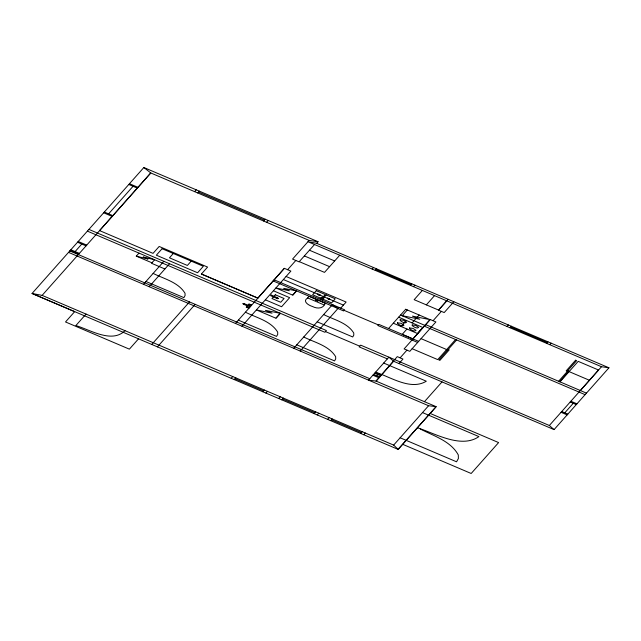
<?xml version="1.0" encoding="UTF-8"?>
<svg xmlns="http://www.w3.org/2000/svg" width="641" height="641" viewBox="0 0 641 641"><rect width="100%" height="100%" fill="white"/><g stroke="black" fill="none" stroke-linecap="round" stroke-linejoin="round"><path stroke-width="0.96" d="M307.68 297.945C301.847 301.382 308.938 305.493 312.471 306.486C317.023 308.882 323.192 308.986 325.38 303.233L309.122 296.31L307.68 297.945L323.929 304.86M398.958 363.551L402.957 359.048L397.268 356.62L376.059 381.091L368.511 380.129L388.903 357.157L393.638 361.284L376.059 381.091L436.144 406.674L398.069 449.285M393.27 361.123L554.08 429.614L608.95 367.798L601.498 366.724L307.984 241.721L316.638 243.308L318.056 241.713L143.848 167.517L32.05 293.474L74.677 311.646L65.518 321.958L129.378 349.153L138.544 338.825M75.117 251.568L81.792 244.053M108.601 213.846L133.056 186.291M68.531 252.37L428.589 405.721L436.144 406.674L398.205 449.421L32.05 293.474L42.122 295.373L150.771 172.958L309.138 240.407L318.056 241.713M151.933 262.802L136.293 256.144L138.993 253.107M86.046 314.082L75.846 325.572C90.213 329.77 111.83 343.744 125.011 330.676M194.616 191.635L196.218 189.824M197.66 192.933L199.263 191.122M143.472 284.292L163.864 261.32M173.342 253.443L169.464 257.818L187.372 265.454L191.258 261.079M149.161 286.711L169.553 263.739M241.937 326.221L290.87 271.095L284.364 268.323L257.826 298.097L201.386 274.052L207.58 267.081L159.176 246.456L153.039 253.371L99.555 230.592L150.771 172.958L143.848 167.517M151.741 344.449L189.488 301.927M263.563 220.993L265.166 219.19M266.608 222.291L268.21 220.488M157.438 346.869L195.176 304.347M247.514 305.685L246.2 307.159L248.684 308.217L251.536 304.996L249.053 303.946L247.755 305.404M235.431 323.457L284.364 268.323M309.138 240.407L292.56 259.084L299.067 261.857L314.547 244.509M287.625 269.709L295.822 260.478M292.825 294.924L296.278 291.038M276.031 317.976L280.021 313.481M339.738 255.238L324.514 272.393L299.323 261.664M231.225 378.302L232.755 376.571M234.269 379.6L235.808 377.87M293.722 348.279L332.455 304.635L337.959 308.529M262.866 391.779L264.404 390.048M372.173 269.06L373.527 267.529M300.22 351.052L338.953 307.408M340.708 308.153L346.124 302.047L286.086 276.479M265.919 393.077L267.449 391.347M375.217 270.358L376.571 268.827M278.691 398.518L280.221 396.787M281.736 399.816L283.274 398.085M410.448 285.357L411.81 283.835M413.501 286.655L414.855 285.133M388.55 328.529L405.689 309.274M422.363 290.437L414.158 299.684L438.54 310.068L446.753 300.821M314.194 413.637L315.725 411.907M402.203 315.725L407.315 309.964M317.239 414.935L318.777 413.205M400.986 326.461L406.346 320.42M426.345 304.868L434.55 295.621M412.123 322.88L419.126 314.995M406.971 329.009L402.236 334.346L412.932 338.921L430.039 319.643M327.599 419.342L329.137 417.62M330.644 420.64L332.182 418.918M376.612 375.73L377.693 374.512M448.139 299.307L438.516 310.148L444.205 312.576L453.828 301.735M400.12 357.838L406.955 350.138M433.068 320.732L441.369 311.366M360.691 433.444L362.229 431.713M363.735 434.734L365.274 433.012M455.599 339.498L437.739 359.617L412.131 348.704M456.616 339.93L438.853 359.97L439.87 360.402L449.213 349.874L448.195 349.441M424.446 401.691L442.026 381.892M42.122 295.373L393.646 445.094L428.589 405.721M506.999 326.477L508.353 324.955M510.044 327.775L511.398 326.245M546.629 343.36L547.983 341.829M549.674 344.658L551.028 343.127M558.599 381.259L568.014 370.658L569.024 371.091L559.617 381.691M560.002 381.86L578.198 361.356L598.534 370.017L580.337 390.521M387.364 358.888L359.136 346.869L360.675 345.138L549.345 425.496L601.498 366.724M564.777 412.836L573.246 403.293M402.083 315.676L419.751 319.234L412.435 316.117L430.071 319.659L405.657 309.258M136.293 256.144L147.991 259.036L143.215 257.001L154.625 259.765L151.516 263.275L164.905 268.98M417.419 427.771C435.279 433.492 461.127 448.916 478.923 436.609L422.507 412.58M198.462 192.028L264.364 220.095M316.638 243.308L608.95 367.798M375.898 269.589L411.129 284.596M510.717 327.014L547.31 342.598M309.467 250.23L334.658 260.959M304.395 255.943L329.586 266.672M129.474 183.711L138.007 187.348M569.104 371.612L589.44 380.273M128.793 184.472L137.326 188.109M425.656 324.642L586.467 393.133M400.577 315.035L424.959 325.42M424.302 326.165L585.113 394.656M398.678 317.191L422.836 327.479L417.491 333.504L393.326 323.208M570.875 401.234L576.972 403.83M283.434 279.556L343.416 305.1M570.202 401.995L576.299 404.591M421.057 338.648L446.673 349.553M446.256 350.026L447.274 350.459M274.164 279.813L344.634 309.827L343.64 310.949L273.17 280.934M418.661 341.357L378.847 324.394L377.853 325.516L417.668 342.47M344.161 310.364L378.374 324.931M104.339 212.027L112.872 215.664M103.658 212.796L112.191 216.426M561.732 411.538L567.83 414.134M561.051 412.299L567.149 414.895M273.419 290.766L289.652 297.672L281.599 306.743L265.374 299.828M323.657 314.555C333.913 319.755 347.366 322.639 353.752 333.008L353.8 335.067L352.742 336.966L317.199 321.822M88.923 229.398L326.389 330.532L324.851 332.262L87.384 231.129M325.46 331.581L359.745 346.18M248.764 304.267L251.248 305.324M383.671 363.046L426.313 381.211C410.649 390.738 390.85 377.092 375.554 372.197M250.238 306.462C241.905 301.823 239.045 303.185 249.99 306.743M246.497 306.823L248.988 307.872M245.423 312.199C256.456 317.768 270.847 320.941 277.673 332.094L277.729 334.338L276.575 336.405L238.38 320.139M303.73 336.998C314.651 342.502 328.897 345.635 335.652 356.66L335.7 358.88L334.562 360.923L296.783 344.826M78.202 241.473L86.735 245.11M153.127 273.411C164.096 278.899 178.294 282.176 185.025 293.249L185.081 295.541L183.903 297.648L145.964 281.487M77.529 242.234L86.054 245.872M375.33 372.453L381.419 375.049M374.648 373.214L380.746 375.81M373.567 374.432L379.664 377.028M372.886 375.201L378.983 377.797M70.855 249.758L79.38 253.387M70.173 250.519L78.707 254.156M69.797 250.943L369.777 378.711M430.271 413.477L498.61 442.578L471.183 473.483L402.724 444.325M400.136 437.779L456.552 461.8L458.387 458.515L458.299 454.95C450.679 440.968 433.693 435.984 420.368 429.029M235.039 378.735L263.635 390.914M282.505 398.95L314.955 412.772M331.413 419.783L361.46 432.579M201.442 273.987L257.826 298.097M549.345 425.496L554.08 429.614M393.646 445.094L398.205 449.421M243.316 303.73C243.5 305.557 245.415 302.616 243.316 303.73M162.085 248.724L156.348 255.198L197.596 272.762L203.341 266.295L162.085 248.724M271.207 295.084L270.662 295.693L276.351 298.121L276.896 297.504L271.207 295.084M275.31 294.772L271.976 298.53L280.734 302.264L284.075 298.506L275.31 294.772M275.814 297.488C277.617 300.236 280.077 297.64 275.814 297.488M276.399 297.777L278.026 298.474L276.399 297.777M296.615 290.918L292.825 295.189L275.894 287.977L289.363 290.774L283.659 288.346L296.615 290.918M280.413 313.337L276.031 318.281L256.472 309.948L272.032 313.169L265.446 310.364L280.413 313.337M316.253 290.685L312.616 294.788L321.63 298.626L325.267 294.531L316.253 290.685M317.704 294.107C319.514 296.847 321.974 294.259 317.704 294.107M318.297 294.395L319.915 295.084L318.297 294.395M315.356 299.9L317.944 300.998L315.356 299.9M321.381 297.328L320.115 298.754L322.559 299.796L323.817 298.369L321.381 297.328M326.205 294.94L322.567 299.043L331.589 302.881L335.227 298.786L326.205 294.94M327.359 298.217C329.162 300.958 331.629 298.369 327.359 298.217M327.944 298.506L329.57 299.195L327.944 298.506M397.508 322.808L397.412 323.312C398.694 324.755 402.74 326.95 403.966 325.235L401.098 323.328L397.508 322.808M400.176 319.803L400.08 320.308C401.362 321.75 405.408 323.945 406.634 322.223L403.766 320.316L400.176 319.803M409.567 327.944L409.471 328.448C410.753 329.891 414.791 332.086 416.025 330.371L413.149 328.456L409.567 327.944M412.235 324.939L412.139 325.444C413.421 326.886 417.459 329.081 418.693 327.359L415.817 325.452L412.235 324.939M430.207 319.514L404.102 348.92L409.791 351.348L435.896 321.934L430.207 319.514M575.602 360.226L566.195 370.835L567.205 371.267L576.62 360.659L575.602 360.226M249.694 304.844L250.094 305.044L249.694 304.844M247.803 307.319L247.803 307.319"/></g></svg>
